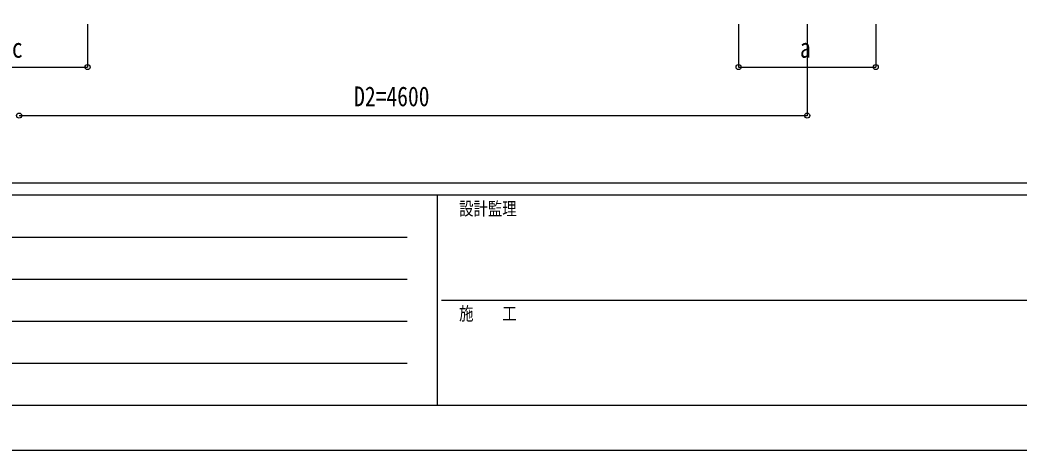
# Model space of a CAD drawing. Units: millimetres, scale not verified. Extents: x -14718 to 14718, y -10396 to 10396.
# Drawn here: x -7002 to -1165, y -10394 to -7883 of the extents above; entities that cross this region are included whole.
import ezdxf
from ezdxf.enums import TextEntityAlignment as Align

# ---------------------------------------------------------------- set-up
doc = ezdxf.new("R2010")
doc.units = ezdxf.units.MM
doc.header["$LTSCALE"] = 50
doc.layers.add('0-5_YKK_D', color=6, linetype='Continuous')
doc.layers.add('0-6_YKK_ZWAK', color=7, linetype='Continuous')
doc.styles.add('ＭＳ ゴシック', font='')
doc.styles.get('ＭＳ ゴシック').set_extended_font_data('MS Gothic')

msp = doc.modelspace()

# ---------------------------------------------------------------- linework, layer by layer
at = {"layer": '0-5_YKK_D'}
for p, q in [((-6607.43, -7907.92), (-6607.43, -8158.92)), ((-2807.43, -7907.92), (-2807.43, -8158.92)), ((-2407.43, -7907.92), (-2407.43, -8442.3)), ((-2007.43, -7907.92), (-2007.43, -8158.92)), ((-7407.43, -8157.92), (-6607.43, -8157.92)), ((-2807.43, -8157.92), (-2007.43, -8157.92)), ((-7007.43, -8441.3), (-2407.43, -8441.3))]:
    msp.add_line(p, q, dxfattribs=at)
for centre in [(-6607.43, -8157.92), (-2807.43, -8157.92), (-2007.43, -8157.92), (-7007.43, -8441.3), (-7007.43, -8441.3), (-2407.43, -8441.3)]:
    msp.add_circle(centre, 14.88, dxfattribs=at)
at = {"layer": '0-6_YKK_ZWAK'}
for p, q in [((13632.57, -8836.3), (-13667.43, -8836.3)), ((-4567.43, -8906.3), (-13667.43, -8906.3)), ((-4567.43, -8906.3), (-4567.43, -10131.3)), ((-17.43, -8906.3), (-4567.43, -8906.3)), ((-13518.68, -9151.3), (-4742.43, -9151.3)), ((-13518.68, -9396.3), (-4742.43, -9396.3)), ((-4541.18, -9518.8), (-17.43, -9518.8)), ((-13518.68, -9641.3), (-4742.43, -9641.3)), ((-13518.68, -9886.3), (-4742.43, -9886.3)), ((-13667.43, -10131.3), (-4567.43, -10131.3)), ((-4567.43, -10131.3), (-17.43, -10131.3))]:
    msp.add_line(p, q, dxfattribs=at)
msp.add_lwpolyline([(-14717.5, -10393.8), (14717.5, -10393.8), (14717.5, 10396.2), (-14717.5, 10396.2)], close=True, dxfattribs=at)

# ---------------------------------------------------------------- texts
at = {"layer": '0-5_YKK_D', "style": 'ＭＳ ゴシック', "width": 0.8}
for s, p in [('c', (-7049.43, -8137.92)), ('a', (-2449.43, -8137.92)), ('D2=4600', (-5051.83, -8421.3))]:
    msp.add_text(s, height=115.5, dxfattribs=at).set_placement(p, align=Align.BOTTOM_LEFT)
at = {"layer": '0-6_YKK_ZWAK', "style": 'ＭＳ ゴシック', "width": 0.8}
for s, p in [('設計監理', (-4439.1, -9046.3)), ('施\u3000\u3000工', (-4439.1, -9658.8))]:
    msp.add_text(s, height=76.98, dxfattribs=at).set_placement(p, align=Align.BOTTOM_LEFT)

doc.saveas('drawing.dxf')
